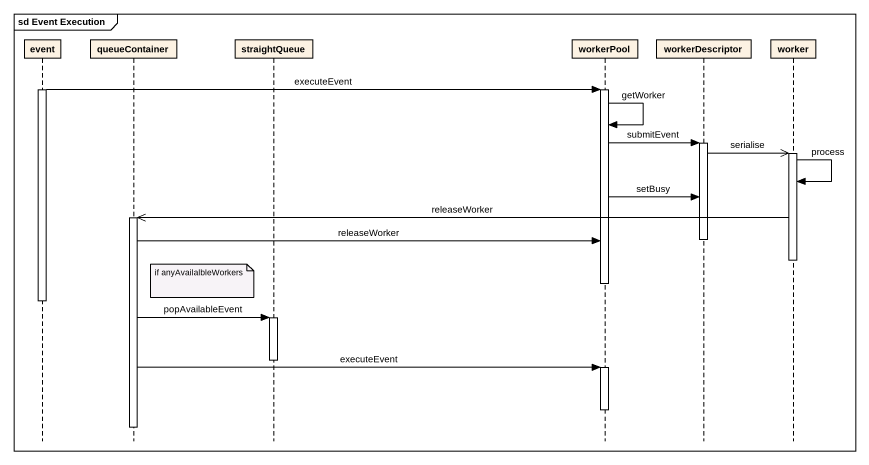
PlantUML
@startuml
mainframe sd Event Execution
hide footbox
participant event
participant queueContainer
participant straightQueue
participant workerPool
participant workerDescriptor
participant worker

activate event
event -> workerPool : executeEvent
activate workerPool
workerPool -> workerPool : getWorker
workerPool -> workerDescriptor : submitEvent
activate workerDescriptor
workerDescriptor ->> worker : serialise
activate worker
worker -> worker : process
workerPool -> workerDescriptor : setBusy
worker ->> queueContainer : releaseWorker
activate queueContainer
deactivate workerDescriptor
queueContainer -> workerPool : releaseWorker
deactivate worker
note right of queueContainer : if anyAvailalbleWorkers
deactivate workerPool
deactivate event
queueContainer -> straightQueue : popAvailableEvent
activate straightQueue
deactivate straightQueue
queueContainer -> workerPool : executeEvent
activate workerPool
deactivate workerPool
deactivate queueContainer
@enduml
